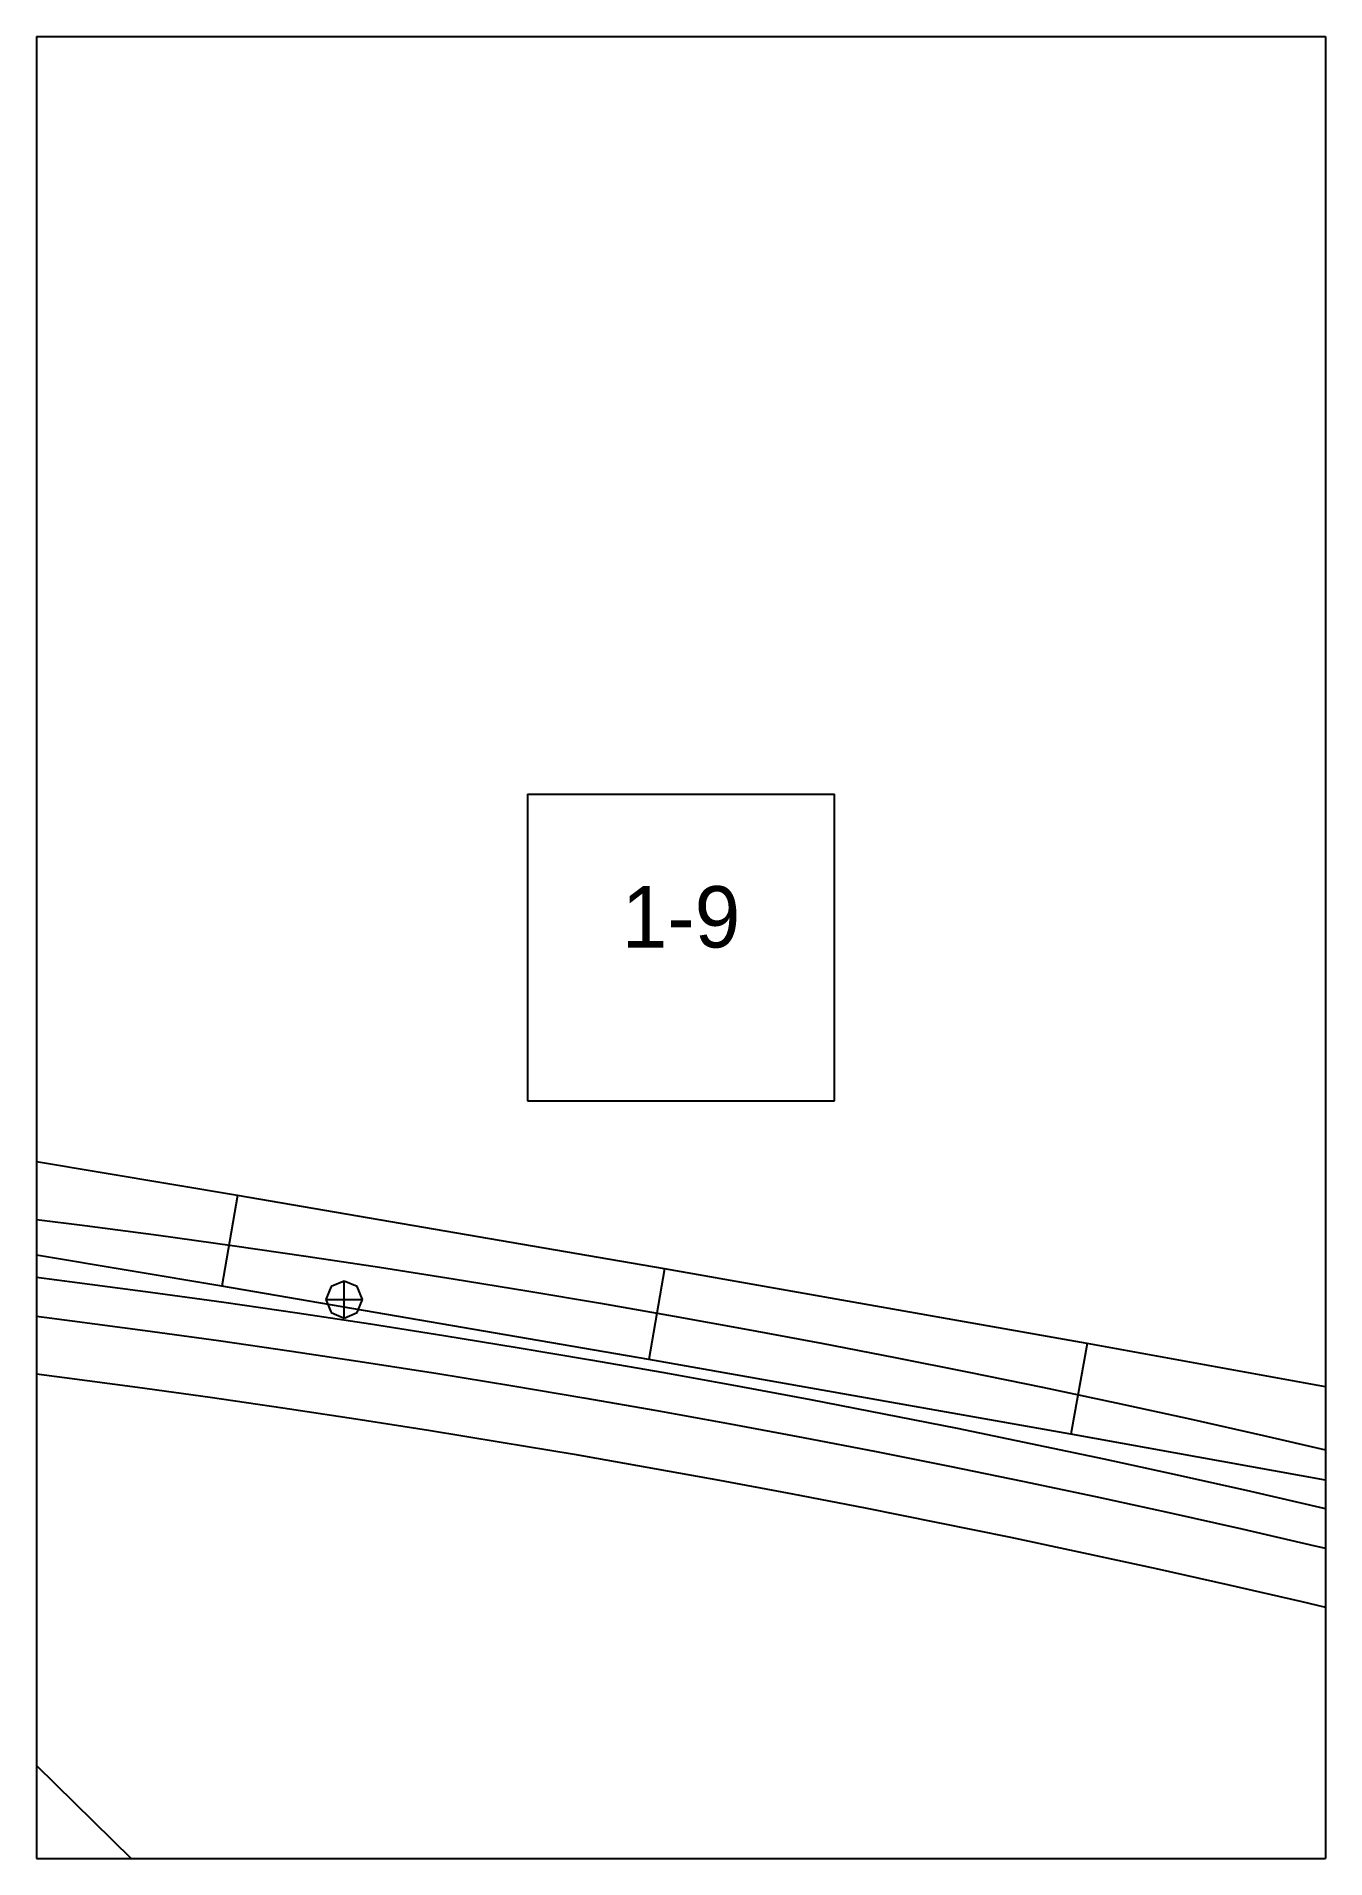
# Paper-space layout 'Plan 1-9' of a CAD drawing. Header units: metres, sheet in millimetres. Extents: x 0 to 210, y 0 to 297.
# The model-space entities are those that its viewports show. They can reach past a viewport. Long polylines and large blocks are cut down to what shows.
import ezdxf
from ezdxf.enums import TextEntityAlignment as Align

# ---------------------------------------------------------------- set-up
doc = ezdxf.new("R2010")
doc.units = ezdxf.units.M
for name, color, linetype in [('default', 7, 'Continuous'), ('TEXTLAYER', 7, 'Continuous'), ('VIEWPORTS', 7, 'Continuous')]:
    doc.layers.add(name, color=color, linetype=linetype)

msp = doc.modelspace()

# ---------------------------------------------------------------- linework, layer by layer
at = {"color": 9}
for p, q in [((1470, 0), (1680, 0)), ((1680, 0), (1680, -297)), ((1680, 0), (1890, 0)), ((1680, 0), (1680, -297)), ((1890, 0), (1890, -297)), ((1890, 0), (2100, 0)), ((1890, 0), (1890, -297)), ((1760, -123.5), (1810, -123.5)), ((1760, -123.5), (1760, -173.5)), ((1810, -173.5), (1810, -123.5)), ((1760, -173.5), (1810, -173.5)), ((1470, -297), (1680, -297)), ((1470, -297), (1680, -297)), ((1680, -297), (1890, -297)), ((1680, -297), (1680, -594)), ((1680, -297), (1890, -297)), ((1680, -297), (1680, -594)), ((1890, -297), (2100, -297)), ((1890, -297), (1890, -594)), ((1890, -297), (2100, -297)), ((1890, -297), (1890, -594))]:
    msp.add_line(p, q, dxfattribs=at)
at = {"layer": 'default', "color": 7, "linetype": 'Continuous'}
for p, q in [((1712.73, -188.91), (1642.63, -177.21)), ((1712.73, -188.91), (1710.22, -203.69)), ((1782.32, -200.89), (1712.73, -188.91)), ((1710.22, -203.69), (1640.2, -192.01)), ((1675.88, -192.29), (1687.88, -193.81)), ((1687.88, -193.81), (1699.88, -195.41)), ((1699.88, -195.41), (1711.88, -197.07)), ((1711.88, -197.07), (1723.88, -198.81)), ((1723.88, -198.81), (1735.88, -200.62)), ((1674.71, -201.57), (1686.65, -203.08)), ((1735.88, -200.62), (1747.88, -202.5)), ((1782.32, -200.89), (1779.74, -215.66)), ((1851.17, -213.06), (1782.32, -200.89)), ((1686.65, -203.08), (1698.6, -204.67)), ((1698.6, -204.67), (1710.54, -206.33)), ((1779.74, -215.66), (1710.22, -203.69)), ((1728, -203.78), (1727.12, -205.9)), ((1730.12, -202.9), (1728, -203.78)), ((1732.24, -203.78), (1730.12, -202.9)), ((1730.12, -208.9), (1730.12, -202.9)), ((1733.12, -205.9), (1732.24, -203.78)), ((1747.88, -202.5), (1759.88, -204.46)), ((1759.88, -204.46), (1771.88, -206.48)), ((1673.91, -207.82), (1685.82, -209.33)), ((1710.54, -206.33), (1722.49, -208.06)), ((1727.12, -205.9), (1728, -208.02)), ((1727.12, -205.9), (1733.12, -205.9)), ((1732.24, -208.02), (1733.12, -205.9)), ((1771.88, -206.48), (1783.88, -208.58)), ((1685.82, -209.33), (1697.73, -210.91)), ((1722.49, -208.06), (1734.43, -209.86)), ((1728, -208.02), (1730.12, -208.9)), ((1730.12, -208.9), (1732.24, -208.02)), ((1734.43, -209.86), (1746.38, -211.73)), ((1783.88, -208.58), (1795.88, -210.76)), ((1795.88, -210.76), (1807.88, -213)), ((1697.73, -210.91), (1709.64, -212.56)), ((1709.64, -212.56), (1721.55, -214.29)), ((1746.38, -211.73), (1758.33, -213.68)), ((1758.33, -213.68), (1770.27, -215.69)), ((1807.88, -213), (1819.88, -215.32)), ((1851.17, -213.06), (1848.52, -227.82)), ((1919.01, -225.35), (1851.17, -213.06)), ((1721.55, -214.29), (1733.46, -216.08)), ((1733.46, -216.08), (1745.37, -217.95)), ((1770.27, -215.69), (1782.22, -217.78)), ((1848.52, -227.82), (1779.74, -215.66)), ((1819.88, -215.32), (1831.88, -217.71)), ((1672.74, -217.09), (1684.59, -218.6)), ((1684.59, -218.6), (1696.45, -220.17)), ((1745.37, -217.95), (1757.28, -219.89)), ((1782.22, -217.78), (1794.16, -219.95)), ((1831.88, -217.71), (1843.88, -220.18)), ((1696.45, -220.17), (1708.3, -221.82)), ((1708.3, -221.82), (1720.16, -223.53)), ((1757.28, -219.89), (1769.18, -221.9)), ((1769.18, -221.9), (1781.09, -223.98)), ((1794.16, -219.95), (1806.11, -222.18)), ((1806.11, -222.18), (1818.05, -224.49)), ((1843.88, -220.18), (1855.88, -222.72)), ((1855.88, -222.72), (1867.88, -225.34)), ((1720.16, -223.53), (1732.01, -225.32)), ((1732.01, -225.32), (1743.86, -227.18)), ((1781.09, -223.98), (1793, -226.14)), ((1818.05, -224.49), (1830, -226.87)), ((1867.88, -225.34), (1879.88, -228.03)), ((1743.86, -227.18), (1755.72, -229.11)), ((1793, -226.14), (1804.91, -228.37)), ((1804.91, -228.37), (1816.82, -230.67)), ((1830, -226.87), (1841.94, -229.33)), ((1916.3, -240.1), (1848.52, -227.82)), ((1879.88, -228.03), (1891.88, -230.79)), ((1755.72, -229.11), (1767.57, -231.11)), ((1767.57, -231.11), (1779.43, -233.18)), ((1816.82, -230.67), (1828.73, -233.04)), ((1841.94, -229.33), (1853.89, -231.86)), ((1629.85, -232.53), (1875.35, -473.9)), ((1779.43, -233.18), (1791.28, -235.33)), ((1828.73, -233.04), (1840.64, -235.49)), ((1853.89, -231.86), (1865.83, -234.46)), ((1865.83, -234.46), (1877.78, -237.14)), ((1791.28, -235.33), (1803.14, -237.55)), ((1803.14, -237.55), (1814.99, -239.84)), ((1840.64, -235.49), (1852.55, -238.01)), ((1877.78, -237.14), (1889.72, -239.89)), ((1814.99, -239.84), (1826.85, -242.2)), ((1852.55, -238.01), (1864.46, -240.61)), ((1889.72, -239.89), (1901.67, -242.72)), ((1826.85, -242.2), (1838.7, -244.64)), ((1864.46, -240.61), (1876.36, -243.28)), ((1876.36, -243.28), (1888.27, -246.02)), ((1838.7, -244.64), (1850.56, -247.15)), ((1888.27, -246.02), (1900.18, -248.84)), ((1850.56, -247.15), (1862.41, -249.73)), ((1862.41, -249.73), (1874.27, -252.39)), ((1874.27, -252.39), (1886.12, -255.12)), ((1886.12, -255.12), (1897.97, -257.93))]:
    msp.add_line(p, q, dxfattribs=at)

# ---------------------------------------------------------------- texts
at = {"layer": 'TEXTLAYER', "color": 1}
msp.add_text('1-9', height=10, dxfattribs=at).set_placement((1785, -148.5), align=Align.CENTER)

psp = doc.layouts.new('Plan 1-9')

# ---------------------------------------------------------------- viewports
at = {"layer": 'VIEWPORTS'}
psp.add_viewport(center=(105, 148.5), size=(210, 297), view_center_point=(1785, -148.5), view_height=297, dxfattribs=at)

doc.saveas('drawing.dxf')
